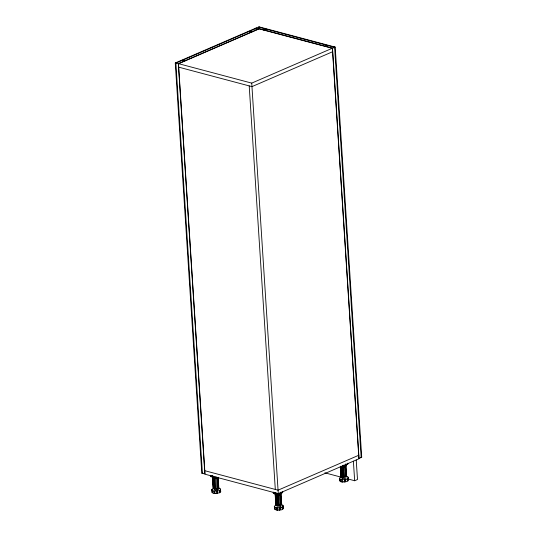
<?xml version="1.0" encoding="UTF-8"?>
<svg xmlns="http://www.w3.org/2000/svg" width="537" height="537" viewBox="0 0 537 537"><rect width="100%" height="100%" fill="white"/><g stroke="black" fill="none" stroke-linecap="round" stroke-linejoin="round"><path stroke-width="0.81" d="M345.942 478.078L344.069 478.729L342.116 478.36L342.203 476.641M342.324 476.527L342.116 478.36M341.539 466.351A3.101 1.074 -3.7 0 0 342.297 466.418L343.942 466.324A3.256 1.128 -3.7 0 0 346.231 465.418L346.271 464.841A3.108 1.081 -3.7 0 0 345.969 464.592M214.431 477.769L215.028 488.704L214.431 477.769L212.672 477.393L212.753 476.641M212.518 475.795L213.37 488.267L213.095 480.971M217.351 477.359L218.049 488.234L218.814 487.502M275.333 494.033L276.085 504.928L276.166 504.176M275.756 496.832C273.555 492.382 279.549 496.363 280.227 494.053L280.932 504.928L281.717 504.142L280.596 492.154M345.707 464.733L346.164 465.082L345.184 465.848L346.056 476.742L345.184 465.848M345.996 465.868L343.297 466.707L340.498 466.27L341.176 476.762L341.123 473.58M345.888 476.722L346.674 475.977M345.492 464.908L346.64 464.391L347.52 464.612L348.063 463.706M211.927 489.65L212.169 489.382L212.316 491.623M213.961 493.396L215.303 493.02L214.659 493.483L214.518 491.241L213.82 491.154L213.961 493.396L212.464 492.906L212.021 490.422L212.162 492.671L212.075 491.899M274.79 508.566L274.877 509.338L274.729 507.089L275.172 509.573L276.676 510.063L277.314 509.6L277.22 508.103M276.676 510.063L276.528 507.814L277.226 507.908L277.374 510.15L278.012 509.687M218.022 487.542L218.096 489.596L217.619 489.939L215.256 490.214L214.256 489.509L214.142 488.381M339.814 478.93L339.955 481.179L339.787 478.897L340.693 481.776L341.747 481.904L341.606 479.662L342.264 479.192L342.452 481.991L344.673 481.964L344.532 479.716L345.304 479.615L345.452 481.857L347.365 481.327L347.217 479.078L347.707 478.829L347.855 481.078L348.56 480.286L348.392 477.769M341.747 481.904L343.103 481.521L342.452 481.991M213.37 488.267L215.136 488.643M277.038 494.503L277.743 505.371L277.038 494.503L280.227 494.053M280.059 494.027L280.831 493.678L280.744 492.899M276.085 504.928L277.844 505.304M342.129 466.338L342.834 477.205L342.129 466.338L345.351 465.874M341.176 476.762L342.942 477.138M212.229 477.353A3.155 1.094 -3.7 0 0 214.518 478.292L215.31 477.91A3.155 1.094 -3.7 0 0 218.056 477.218M210.363 475.997A4.927 1.712 -3.7 0 0 211.169 476.789L211.947 476.44L213.216 476.762M273.078 492.657A4.927 1.712 -3.7 0 0 273.877 493.456L274.662 493.107L276.562 493.584M280.368 493.08L281.495 492.577L282.381 492.798A4.927 1.712 -3.7 0 0 282.804 492.355M175.27 62.983L178.331 63.802L204.852 473.983L201.798 473.171L175.27 62.983L256.048 28.038L332.369 48.317L335.202 47.095L361.73 457.276L358.897 458.504L332.369 48.317M256.196 28.078L259.035 26.85L335.202 47.095M256.659 28.199L175.881 63.151L202.409 473.332L202.973 473.084L201.798 473.171M178.472 63.648L259.243 28.696L332.51 48.162L359.058 458.739L278.287 493.691L205.02 474.218L178.472 63.648L251.732 83.114L332.51 48.162M179.036 63.494L259.103 28.85M263.848 30.106L266.11 29.126M324.724 46.289L326.993 45.309M334.027 47.175L334.591 46.934L361.159 457.524L360.549 457.356M332.739 51.686L251.96 86.632L178.7 67.165M358.83 455.222L278.059 490.174L204.792 470.701M348.218 479.031L354.655 480.743L357.494 479.514L356.226 459.967M342.834 477.205L343.982 477.198L343.197 465.136L343.935 477.138L346.056 476.742M217.519 477.386L215.418 477.769L216.169 488.704L218.217 488.261M277.743 505.371L278.878 505.371L278.132 494.436L278.831 505.304L280.932 504.928M342.384 476.702L340.351 477.265L339.357 478.386L340.539 479.34L343.344 479.689L346.466 479.266L348.439 478.272L348.338 477.165L346.217 476.473M345.331 476.554L343.948 476.856M213.854 488.408L212.518 488.777L211.558 489.878L212.753 490.831L215.552 491.187L218.646 490.778L220.579 489.791L220.452 488.704L218.324 488.005M214.276 488.482L213.538 488.683L214.27 489.053M276.568 505.075L275.233 505.445L274.266 506.545L275.468 507.499L278.267 507.848L281.354 507.438L283.288 506.458L283.167 505.364L281.039 504.673M276.985 505.149L276.246 505.351L276.985 505.713M343.358 465.814L345.801 465.384M212.887 477.742L215.491 478.205L217.371 477.735M281.717 504.142L281.254 503.793M345.452 481.857L345.17 481.4L344.392 481.508L344.673 481.964M220.546 489.569L220.687 491.818L220.009 492.597L219.861 490.348L219.385 490.596L219.526 492.838L214.659 493.483M279.146 507.431L279.294 509.68L281.516 509.875L282.24 509.506L282.093 507.257L282.576 507.015L282.724 509.257L283.402 508.479L283.227 505.961M216.498 477.078L213.068 477.272L212.974 475.869M277.374 510.15L279.582 510.13L279.435 507.881L280.207 507.78L280.354 510.029M214.33 477.836L215.418 477.769M215.028 488.704L216.169 488.704M216.559 489.563L218.096 489.596M279.347 504.968L280.804 506.263L276.971 506.176L276.857 505.048M341.606 479.662L342.304 479.749M345.721 464.27L346.674 476.366M275.461 493.308L275.38 494.06L277.139 494.436M279.804 493.335L280.69 493.557L275.776 493.939L275.689 492.536M258.465 27.098L334.638 47.337M256.089 28.441L255.478 28.28L255.531 29.065M249.571 31.267L252.021 31.911M182.969 60.084L185.413 60.735M175.841 62.742L176.451 62.903M324.872 472.829L340.968 477.104M281.851 505.122L282.375 505.29M219.136 488.455L219.667 488.63M347.023 476.916L347.553 477.091M213.162 476.44L212.592 476.198L212.86 477.366M278.132 505.082L280.804 506.263M345.063 476.977L344.365 466.103M279.294 509.68L279.582 510.13M345.304 479.615L345.022 479.158L345.17 481.4M214.719 488.261L215.256 490.214M283.321 507.801L283.368 508.21M220.613 491.133L220.66 491.543L220.512 489.301M353.393 461.189L354.655 480.743M347.432 463.209L347.52 464.612M346.164 465.082L346.184 465.458M345.707 463.981L345.801 465.465M345.828 465.841L346.506 476.339M346.097 470.754L346.258 473.178M341.277 466.492L341.955 476.99M341.17 466.559L341.854 477.051M340.29 466.7L340.921 476.386M259.693 27.796L259.646 27.011L259.076 27.259L259.129 28.038M282.287 491.395L282.381 492.798M280.75 492.483L281.536 504.552M280.582 492.456L280.663 493.651M280.69 494.027L281.368 504.525M279.173 493.08L279.999 505.21M279.965 508.076L280.059 509.573M251.732 83.114L278.287 493.691M276.085 493.087L276.864 505.156M275.978 493.147L276.763 505.216M249.208 85.9L275.306 489.442M275.964 500.061L276.273 504.901M275.541 494.49L275.75 497.718M275.038 492.489L275.817 504.558M273.783 492.053L273.877 493.456M218.143 477.386L218.821 487.885M217.975 477.359L218.653 487.858M218.284 483.092L218.438 485.515M216.539 477.615L217.284 488.549M217.639 493.362L217.498 491.113L216.726 491.221L216.874 493.463M217.25 491.415L217.351 492.906M213.37 476.42L214.149 488.489M213.27 476.48L214.048 488.549M212.827 477.823L212.934 479.434M212.323 475.822L212.404 477.017M212.43 477.393L213.108 487.891M211.075 475.386L211.169 476.789M215.31 477.91A3.155 1.094 -3.7 0 1 212.605 477.507L212.202 476.977A3.155 1.094 -3.7 0 1 212.323 476.688M218.082 477.594A3.155 1.094 -3.7 0 1 214.518 478.292M340.431 466.378A3.108 1.081 -3.7 0 0 342.324 466.794L343.962 466.7A3.256 1.128 -3.7 0 0 345.922 466.076L346.298 465.217A3.108 1.081 -3.7 0 0 345.996 464.968M280.811 492.791A3.155 1.094 -3.7 0 1 279.596 494.349A3.155 1.094 -3.7 0 1 275.313 494.168L274.917 493.644A3.155 1.094 -3.7 0 1 275.36 493.073M281.14 493.409A3.155 1.094 -3.7 0 1 277.636 494.966A3.155 1.094 -3.7 0 1 275.387 493.443"/></g></svg>
